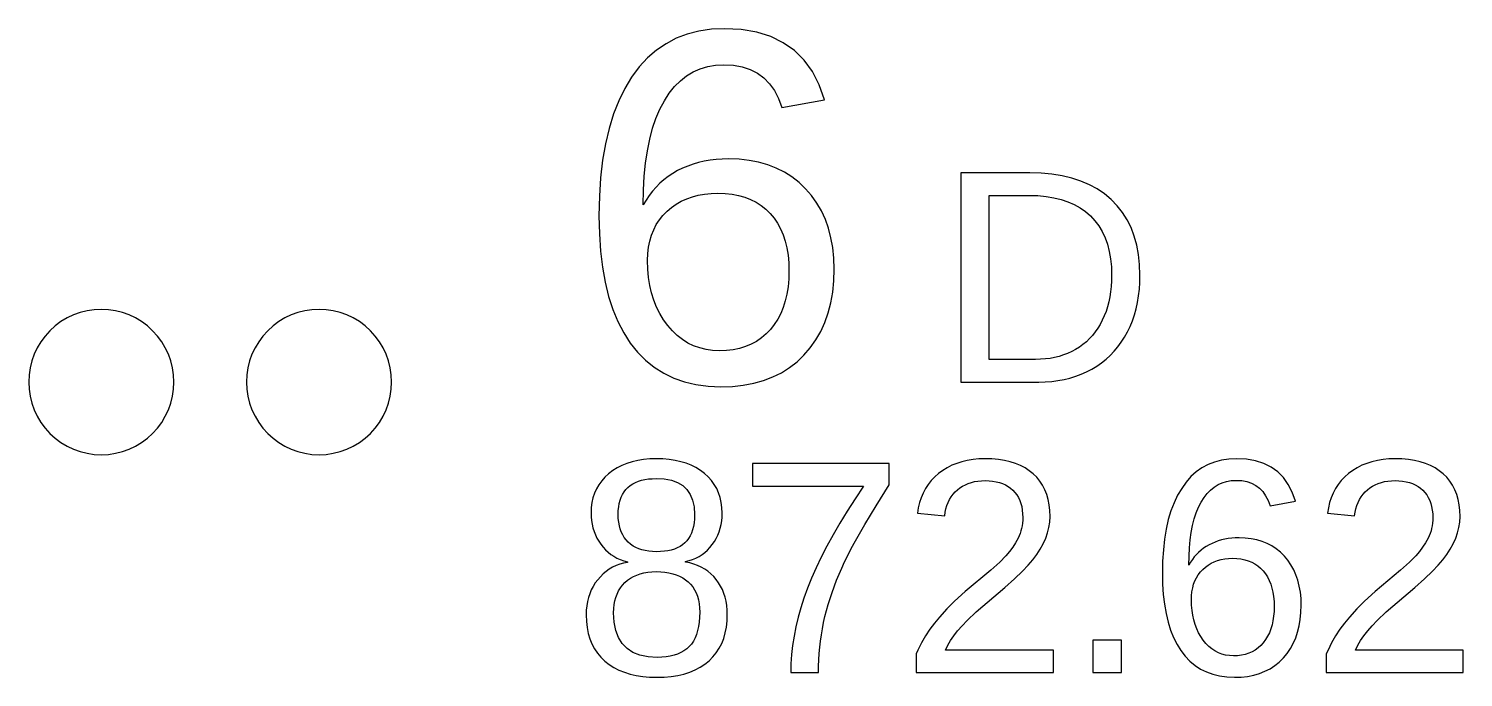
# Model space of a CAD drawing. Header units: metres. Extents: x -61 to 817, y 39 to 684.
# Drawn here: x 714.49 to 734.25, y 408.37 to 417.3 of the extents above; entities that cross this region are included whole.
import ezdxf

# ---------------------------------------------------------------- set-up
doc = ezdxf.new("R2010")
doc.units = ezdxf.units.M

msp = doc.modelspace()

# ---------------------------------------------------------------- linework, layer by layer
for p, q in [((723.563, 417.225), (723.412, 417.167)), ((723.724, 417.266), (723.563, 417.225)), ((723.895, 417.291), (723.724, 417.266)), ((724.074, 417.299), (723.895, 417.291)), ((724.307, 417.287), (724.074, 417.299)), ((724.52, 417.251), (724.307, 417.287)), ((724.713, 417.19), (724.52, 417.251)), ((723.27, 417.093), (723.137, 417.003)), ((723.412, 417.167), (723.27, 417.093)), ((724.886, 417.106), (724.713, 417.19)), ((725.039, 416.997), (724.886, 417.106)), ((723.014, 416.896), (722.9, 416.773)), ((723.137, 417.003), (723.014, 416.896)), ((725.173, 416.865), (725.039, 416.997)), ((725.286, 416.708), (725.173, 416.865)), ((722.795, 416.633), (722.701, 416.478)), ((722.9, 416.773), (722.795, 416.633)), ((723.468, 416.582), (723.553, 416.649)), ((723.553, 416.649), (723.644, 416.704)), ((723.644, 416.704), (723.742, 416.747)), ((723.742, 416.747), (723.845, 416.778)), ((723.845, 416.778), (723.953, 416.796)), ((723.953, 416.796), (724.068, 416.802)), ((724.068, 416.802), (724.2, 416.795)), ((724.2, 416.795), (724.321, 416.773)), ((724.321, 416.773), (724.431, 416.737)), ((724.431, 416.737), (724.53, 416.686)), ((724.53, 416.686), (724.619, 416.621)), ((725.379, 416.527), (725.286, 416.708)), ((722.701, 416.478), (722.618, 416.308)), ((723.315, 416.411), (723.388, 416.503)), ((723.388, 416.503), (723.468, 416.582)), ((724.619, 416.621), (724.697, 416.542)), ((724.697, 416.542), (724.764, 416.448)), ((724.764, 416.448), (724.82, 416.339)), ((725.452, 416.322), (725.379, 416.527)), ((722.618, 416.308), (722.546, 416.125)), ((723.186, 416.192), (723.247, 416.307)), ((723.247, 416.307), (723.315, 416.411)), ((724.82, 416.339), (724.866, 416.216)), ((724.866, 416.216), (725.452, 416.322)), ((722.546, 416.125), (722.485, 415.927)), ((723.086, 415.928), (723.132, 416.065)), ((723.132, 416.065), (723.186, 416.192)), ((722.485, 415.927), (722.435, 415.715)), ((723.046, 415.78), (723.086, 415.928)), ((722.435, 415.715), (722.396, 415.488)), ((723.014, 415.62), (723.046, 415.78)), ((722.396, 415.488), (722.368, 415.247)), ((722.971, 415.269), (722.989, 415.45)), ((722.989, 415.45), (723.014, 415.62)), ((723.719, 415.457), (723.643, 415.435)), ((723.797, 415.475), (723.719, 415.457)), ((723.877, 415.489), (723.797, 415.475)), ((723.959, 415.499), (723.877, 415.489)), ((724.044, 415.505), (723.959, 415.499)), ((724.13, 415.507), (724.044, 415.505)), ((724.276, 415.502), (724.13, 415.507)), ((724.414, 415.487), (724.276, 415.502)), ((724.546, 415.461), (724.414, 415.487)), ((724.671, 415.426), (724.546, 415.461)), ((722.368, 415.247), (722.352, 414.992)), ((722.96, 415.077), (722.971, 415.269)), ((723.301, 415.266), (723.241, 415.221)), ((723.363, 415.307), (723.301, 415.266)), ((723.429, 415.345), (723.363, 415.307)), ((723.498, 415.379), (723.429, 415.345)), ((723.57, 415.409), (723.498, 415.379)), ((723.643, 415.435), (723.57, 415.409)), ((724.789, 415.38), (724.671, 415.426)), ((724.901, 415.324), (724.789, 415.38)), ((725.005, 415.258), (724.901, 415.324)), ((725.103, 415.182), (725.005, 415.258)), ((728.28, 415.315), (727.332, 415.315)), ((727.332, 415.315), (727.332, 412.435)), ((728.438, 415.311), (728.28, 415.315)), ((728.587, 415.297), (728.438, 415.311)), ((728.729, 415.274), (728.587, 415.297)), ((728.862, 415.243), (728.729, 415.274)), ((728.986, 415.202), (728.862, 415.243)), ((722.956, 414.874), (722.96, 415.077)), ((723.084, 415.064), (723.038, 415.004)), ((723.133, 415.12), (723.084, 415.064)), ((723.185, 415.172), (723.133, 415.12)), ((723.241, 415.221), (723.185, 415.172)), ((725.193, 415.096), (725.103, 415.182)), ((725.276, 415.001), (725.193, 415.096)), ((729.103, 415.152), (728.986, 415.202)), ((729.211, 415.093), (729.103, 415.152)), ((729.311, 415.025), (729.211, 415.093)), ((722.352, 414.992), (722.346, 414.723)), ((722.995, 414.941), (722.956, 414.874)), ((723.038, 415.004), (722.995, 414.941)), ((723.346, 414.839), (723.411, 414.885)), ((723.411, 414.885), (723.481, 414.924)), ((723.481, 414.924), (723.555, 414.958)), ((723.555, 414.958), (723.633, 414.985)), ((723.633, 414.985), (723.715, 415.007)), ((723.715, 415.007), (723.801, 415.022)), ((723.801, 415.022), (723.891, 415.031)), ((723.891, 415.031), (723.985, 415.034)), ((723.985, 415.034), (724.085, 415.031)), ((724.085, 415.031), (724.18, 415.02)), ((724.18, 415.02), (724.27, 415.003)), ((724.27, 415.003), (724.355, 414.979)), ((724.355, 414.979), (724.435, 414.948)), ((724.435, 414.948), (724.51, 414.91)), ((724.51, 414.91), (724.58, 414.866)), ((724.58, 414.866), (724.644, 414.814)), ((725.349, 414.899), (725.276, 415.001)), ((725.412, 414.791), (725.349, 414.899)), ((727.72, 412.746), (727.72, 415.004)), ((727.72, 415.004), (728.271, 415.004)), ((728.271, 415.004), (728.391, 415.001)), ((728.391, 415.001), (728.505, 414.99)), ((728.505, 414.99), (728.612, 414.973)), ((728.612, 414.973), (728.712, 414.948)), ((728.712, 414.948), (728.806, 414.917)), ((728.806, 414.917), (728.894, 414.879)), ((728.894, 414.879), (728.975, 414.833)), ((729.403, 414.948), (729.311, 415.025)), ((729.486, 414.863), (729.403, 414.948)), ((729.56, 414.77), (729.486, 414.863)), ((722.346, 414.723), (722.352, 414.474)), ((723.136, 414.602), (723.179, 414.669)), ((723.179, 414.669), (723.228, 414.73)), ((723.228, 414.73), (723.284, 414.787)), ((723.284, 414.787), (723.346, 414.839)), ((724.644, 414.814), (724.704, 414.756)), ((724.704, 414.756), (724.759, 414.691)), ((724.759, 414.691), (724.807, 414.621)), ((725.465, 414.675), (725.412, 414.791)), ((725.509, 414.552), (725.465, 414.675)), ((728.975, 414.833), (729.049, 414.781)), ((729.049, 414.781), (729.117, 414.722)), ((729.117, 414.722), (729.179, 414.656)), ((729.179, 414.656), (729.233, 414.585)), ((729.623, 414.669), (729.56, 414.77)), ((729.677, 414.561), (729.623, 414.669)), ((722.352, 414.474), (722.368, 414.239)), ((723.047, 414.376), (723.07, 414.456)), ((723.07, 414.456), (723.1, 414.532)), ((723.1, 414.532), (723.136, 414.602)), ((724.807, 414.621), (724.848, 414.545)), ((724.848, 414.545), (724.883, 414.463)), ((724.883, 414.463), (724.912, 414.375)), ((725.543, 414.422), (725.509, 414.552)), ((729.233, 414.585), (729.28, 414.506)), ((729.28, 414.506), (729.319, 414.422)), ((729.721, 414.445), (729.677, 414.561)), ((723.021, 414.203), (723.03, 414.292)), ((723.03, 414.292), (723.047, 414.376)), ((724.912, 414.375), (724.935, 414.281)), ((724.935, 414.281), (724.951, 414.181)), ((725.567, 414.286), (725.543, 414.422)), ((725.581, 414.142), (725.567, 414.286)), ((729.319, 414.422), (729.352, 414.331)), ((729.352, 414.331), (729.377, 414.234)), ((729.755, 414.321), (729.721, 414.445)), ((729.78, 414.19), (729.755, 414.321)), ((722.368, 414.239), (722.394, 414.018)), ((723.017, 414.109), (723.021, 414.203)), ((723.021, 413.99), (723.017, 414.109)), ((724.951, 414.181), (724.96, 414.076)), ((724.96, 414.076), (724.963, 413.965)), ((725.586, 413.991), (725.581, 414.142)), ((729.377, 414.234), (729.395, 414.131)), ((729.395, 414.131), (729.406, 414.021)), ((729.794, 414.051), (729.78, 414.19)), ((722.394, 414.018), (722.432, 413.81)), ((723.031, 413.876), (723.021, 413.99)), ((723.048, 413.766), (723.031, 413.876)), ((724.963, 413.965), (724.96, 413.854)), ((725.581, 413.828), (725.586, 413.991)), ((729.406, 414.021), (729.409, 413.905)), ((729.409, 413.905), (729.408, 413.827)), ((729.799, 413.905), (729.794, 414.051)), ((729.797, 413.807), (729.799, 413.905)), ((722.432, 413.81), (722.48, 413.615)), ((723.072, 413.662), (723.048, 413.766)), ((723.103, 413.562), (723.072, 413.662)), ((724.951, 413.748), (724.935, 413.647)), ((724.96, 413.854), (724.951, 413.748)), ((725.54, 413.525), (725.566, 413.673)), ((725.566, 413.673), (725.581, 413.828)), ((729.395, 413.678), (729.384, 413.606)), ((729.403, 413.751), (729.395, 413.678)), ((729.408, 413.827), (729.403, 413.751)), ((729.78, 413.62), (729.791, 413.712)), ((729.791, 413.712), (729.797, 413.807)), ((722.48, 413.615), (722.538, 413.434)), ((723.14, 413.468), (723.103, 413.562)), ((723.185, 413.378), (723.14, 413.468)), ((724.885, 413.463), (724.85, 413.378)), ((724.913, 413.552), (724.885, 413.463)), ((724.935, 413.647), (724.913, 413.552)), ((725.504, 413.386), (725.54, 413.525)), ((729.352, 413.471), (729.332, 413.407)), ((729.37, 413.538), (729.352, 413.471)), ((729.384, 413.606), (729.37, 413.538)), ((729.746, 413.444), (729.765, 413.531)), ((729.765, 413.531), (729.78, 413.62)), ((714.935, 413.267), (714.856, 413.208)), ((715.019, 413.317), (714.935, 413.267)), ((715.108, 413.359), (715.019, 413.317)), ((715.2, 413.392), (715.108, 413.359)), ((715.295, 413.416), (715.2, 413.392)), ((715.392, 413.43), (715.295, 413.416)), ((715.49, 413.435), (715.392, 413.43)), ((715.588, 413.43), (715.49, 413.435)), ((715.685, 413.416), (715.588, 413.43)), ((715.781, 413.392), (715.685, 413.416)), ((715.873, 413.359), (715.781, 413.392)), ((715.962, 413.317), (715.873, 413.359)), ((716.046, 413.267), (715.962, 413.317)), ((716.125, 413.208), (716.046, 413.267)), ((717.935, 413.267), (717.856, 413.208)), ((718.019, 413.317), (717.935, 413.267)), ((718.108, 413.359), (718.019, 413.317)), ((718.2, 413.392), (718.108, 413.359)), ((718.295, 413.416), (718.2, 413.392)), ((718.392, 413.43), (718.295, 413.416)), ((718.49, 413.435), (718.392, 413.43)), ((718.588, 413.43), (718.49, 413.435)), ((718.685, 413.416), (718.588, 413.43)), ((718.781, 413.392), (718.685, 413.416)), ((718.873, 413.359), (718.781, 413.392)), ((718.962, 413.317), (718.873, 413.359)), ((719.046, 413.267), (718.962, 413.317)), ((719.125, 413.208), (719.046, 413.267)), ((722.538, 413.434), (722.608, 413.267)), ((722.608, 413.267), (722.688, 413.113)), ((723.236, 413.293), (723.185, 413.378)), ((723.294, 413.213), (723.236, 413.293)), ((724.809, 413.3), (724.762, 413.226)), ((724.85, 413.378), (724.809, 413.3)), ((725.458, 413.254), (725.504, 413.386)), ((729.281, 413.286), (729.251, 413.229)), ((729.308, 413.345), (729.281, 413.286)), ((729.332, 413.407), (729.308, 413.345)), ((729.663, 413.201), (729.695, 413.279)), ((729.695, 413.279), (729.722, 413.36)), ((729.722, 413.36), (729.746, 413.444)), ((714.717, 413.069), (714.659, 412.991)), ((714.783, 413.142), (714.717, 413.069)), ((714.856, 413.208), (714.783, 413.142)), ((716.197, 413.142), (716.125, 413.208)), ((716.263, 413.069), (716.197, 413.142)), ((716.322, 412.991), (716.263, 413.069)), ((717.717, 413.069), (717.659, 412.991)), ((717.783, 413.142), (717.717, 413.069)), ((717.856, 413.208), (717.783, 413.142)), ((719.197, 413.142), (719.125, 413.208)), ((719.263, 413.069), (719.197, 413.142)), ((719.322, 412.991), (719.263, 413.069)), ((722.688, 413.113), (722.778, 412.972)), ((723.358, 413.14), (723.294, 413.213)), ((723.426, 413.076), (723.358, 413.14)), ((723.497, 413.02), (723.426, 413.076)), ((724.649, 413.097), (724.585, 413.042)), ((724.708, 413.158), (724.649, 413.097)), ((724.762, 413.226), (724.708, 413.158)), ((725.335, 413.014), (725.402, 413.13)), ((725.402, 413.13), (725.458, 413.254)), ((729.145, 413.077), (729.105, 413.033)), ((729.184, 413.125), (729.145, 413.077)), ((729.219, 413.176), (729.184, 413.125)), ((729.251, 413.229), (729.219, 413.176)), ((729.586, 413.053), (729.626, 413.125)), ((729.626, 413.125), (729.663, 413.201)), ((714.608, 412.906), (714.566, 412.818)), ((714.659, 412.991), (714.608, 412.906)), ((716.372, 412.906), (716.322, 412.991)), ((716.414, 412.818), (716.372, 412.906)), ((717.608, 412.906), (717.566, 412.818)), ((717.659, 412.991), (717.608, 412.906)), ((719.372, 412.906), (719.322, 412.991)), ((719.414, 412.818), (719.372, 412.906)), ((722.778, 412.972), (722.879, 412.846)), ((723.572, 412.972), (723.497, 413.02)), ((723.651, 412.934), (723.572, 412.972)), ((723.734, 412.904), (723.651, 412.934)), ((723.821, 412.882), (723.734, 412.904)), ((723.911, 412.869), (723.821, 412.882)), ((724.195, 412.88), (724.102, 412.869)), ((724.283, 412.898), (724.195, 412.88)), ((724.365, 412.923), (724.283, 412.898)), ((724.444, 412.955), (724.365, 412.923)), ((724.517, 412.995), (724.444, 412.955)), ((724.585, 413.042), (724.517, 412.995)), ((725.171, 412.805), (725.258, 412.906)), ((725.258, 412.906), (725.335, 413.014)), ((728.913, 412.885), (728.859, 412.856)), ((728.965, 412.917), (728.913, 412.885)), ((729.014, 412.953), (728.965, 412.917)), ((729.061, 412.991), (729.014, 412.953)), ((729.105, 413.033), (729.061, 412.991)), ((729.444, 412.859), (729.495, 412.92)), ((729.495, 412.92), (729.542, 412.984)), ((729.542, 412.984), (729.586, 413.053)), ((714.533, 412.725), (714.51, 412.63)), ((714.566, 412.818), (714.533, 412.725)), ((716.447, 412.725), (716.414, 412.818)), ((716.471, 412.63), (716.447, 412.725)), ((717.533, 412.725), (717.51, 412.63)), ((717.566, 412.818), (717.533, 412.725)), ((719.447, 412.725), (719.414, 412.818)), ((719.471, 412.63), (719.447, 412.725)), ((722.879, 412.846), (722.989, 412.735)), ((722.989, 412.735), (723.109, 412.638)), ((724.005, 412.865), (723.911, 412.869)), ((724.102, 412.869), (724.005, 412.865)), ((724.971, 412.634), (725.075, 412.714)), ((725.075, 412.714), (725.171, 412.805)), ((728.359, 412.746), (727.72, 412.746)), ((728.428, 412.748), (728.359, 412.746)), ((728.496, 412.753), (728.428, 412.748)), ((728.561, 412.761), (728.496, 412.753)), ((728.624, 412.773), (728.561, 412.761)), ((728.686, 412.789), (728.624, 412.773)), ((728.746, 412.808), (728.686, 412.789)), ((728.803, 412.83), (728.746, 412.808)), ((728.859, 412.856), (728.803, 412.83)), ((729.205, 412.655), (729.27, 412.7)), ((729.27, 412.7), (729.332, 412.749)), ((729.332, 412.749), (729.39, 412.802)), ((729.39, 412.802), (729.444, 412.859)), ((714.495, 412.533), (714.49, 412.435)), ((714.51, 412.63), (714.495, 412.533)), ((716.486, 412.533), (716.471, 412.63)), ((716.49, 412.435), (716.486, 412.533)), ((717.495, 412.533), (717.49, 412.435)), ((717.51, 412.63), (717.495, 412.533)), ((719.485, 412.533), (719.471, 412.63)), ((719.49, 412.435), (719.485, 412.533)), ((723.109, 412.638), (723.238, 412.557)), ((723.238, 412.557), (723.377, 412.49)), ((723.377, 412.49), (723.525, 412.438)), ((724.613, 412.457), (724.74, 412.505)), ((724.74, 412.505), (724.86, 412.564)), ((724.86, 412.564), (724.971, 412.634)), ((728.754, 412.47), (728.835, 412.49)), ((728.835, 412.49), (728.914, 412.514)), ((728.914, 412.514), (728.991, 412.543)), ((728.991, 412.543), (729.065, 412.576)), ((729.065, 412.576), (729.136, 412.613)), ((729.136, 412.613), (729.205, 412.655)), ((714.49, 412.435), (714.495, 412.337)), ((714.495, 412.337), (714.51, 412.24)), ((716.471, 412.24), (716.486, 412.337)), ((716.486, 412.337), (716.49, 412.435)), ((717.49, 412.435), (717.495, 412.337)), ((717.495, 412.337), (717.51, 412.24)), ((719.471, 412.24), (719.485, 412.337)), ((719.485, 412.337), (719.49, 412.435)), ((723.525, 412.438), (723.683, 412.401)), ((723.683, 412.401), (723.85, 412.378)), ((723.85, 412.378), (724.026, 412.371)), ((724.026, 412.371), (724.185, 412.376)), ((724.185, 412.376), (724.335, 412.392)), ((724.335, 412.392), (724.478, 412.419)), ((724.478, 412.419), (724.613, 412.457)), ((727.332, 412.435), (728.404, 412.435)), ((728.404, 412.435), (728.495, 412.437)), ((728.495, 412.437), (728.584, 412.444)), ((728.584, 412.444), (728.67, 412.455)), ((728.67, 412.455), (728.754, 412.47)), ((714.51, 412.24), (714.533, 412.145)), ((714.533, 412.145), (714.566, 412.052)), ((716.414, 412.052), (716.447, 412.145)), ((716.447, 412.145), (716.471, 412.24)), ((717.51, 412.24), (717.533, 412.145)), ((717.533, 412.145), (717.566, 412.052)), ((719.414, 412.052), (719.447, 412.145)), ((719.447, 412.145), (719.471, 412.24)), ((714.566, 412.052), (714.608, 411.964)), ((714.608, 411.964), (714.659, 411.879)), ((716.322, 411.879), (716.372, 411.964)), ((716.372, 411.964), (716.414, 412.052)), ((717.566, 412.052), (717.608, 411.964)), ((717.608, 411.964), (717.659, 411.879)), ((719.322, 411.879), (719.372, 411.964)), ((719.372, 411.964), (719.414, 412.052)), ((714.659, 411.879), (714.717, 411.801)), ((714.717, 411.801), (714.783, 411.728)), ((714.783, 411.728), (714.856, 411.662)), ((716.125, 411.662), (716.197, 411.728)), ((716.197, 411.728), (716.263, 411.801)), ((716.263, 411.801), (716.322, 411.879)), ((717.659, 411.879), (717.717, 411.801)), ((717.717, 411.801), (717.783, 411.728)), ((717.783, 411.728), (717.856, 411.662)), ((719.125, 411.662), (719.197, 411.728)), ((719.197, 411.728), (719.263, 411.801)), ((719.263, 411.801), (719.322, 411.879)), ((714.856, 411.662), (714.935, 411.604)), ((714.935, 411.604), (715.019, 411.553)), ((715.019, 411.553), (715.108, 411.511)), ((715.108, 411.511), (715.2, 411.478)), ((715.781, 411.478), (715.873, 411.511)), ((715.873, 411.511), (715.962, 411.553)), ((715.962, 411.553), (716.046, 411.604)), ((716.046, 411.604), (716.125, 411.662)), ((717.856, 411.662), (717.935, 411.604)), ((717.935, 411.604), (718.019, 411.553)), ((718.019, 411.553), (718.108, 411.511)), ((718.108, 411.511), (718.2, 411.478)), ((718.781, 411.478), (718.873, 411.511)), ((718.873, 411.511), (718.962, 411.553)), ((718.962, 411.553), (719.046, 411.604)), ((719.046, 411.604), (719.125, 411.662)), ((715.2, 411.478), (715.295, 411.454)), ((715.295, 411.454), (715.392, 411.44)), ((715.392, 411.44), (715.49, 411.435)), ((715.49, 411.435), (715.588, 411.44)), ((715.588, 411.44), (715.685, 411.454)), ((715.685, 411.454), (715.781, 411.478)), ((718.2, 411.478), (718.295, 411.454)), ((718.295, 411.454), (718.392, 411.44)), ((718.392, 411.44), (718.49, 411.435)), ((718.49, 411.435), (718.588, 411.44)), ((718.588, 411.44), (718.685, 411.454)), ((718.685, 411.454), (718.781, 411.478)), ((722.73, 411.315), (722.662, 411.287)), ((722.803, 411.338), (722.73, 411.315)), ((722.88, 411.356), (722.803, 411.338)), ((722.961, 411.369), (722.88, 411.356)), ((723.046, 411.376), (722.961, 411.369)), ((723.135, 411.379), (723.046, 411.376)), ((723.227, 411.377), (723.135, 411.379)), ((723.314, 411.369), (723.227, 411.377)), ((723.396, 411.357), (723.314, 411.369)), ((723.474, 411.339), (723.396, 411.357)), ((723.548, 411.317), (723.474, 411.339)), ((723.618, 411.289), (723.548, 411.317)), ((723.683, 411.257), (723.618, 411.289)), ((726.346, 411.315), (724.462, 411.315)), ((724.462, 411.315), (724.462, 411.004)), ((726.346, 411.018), (726.346, 411.315)), ((727.207, 411.289), (727.143, 411.256)), ((727.275, 411.316), (727.207, 411.289)), ((727.346, 411.339), (727.275, 411.316)), ((727.421, 411.356), (727.346, 411.339)), ((727.5, 411.369), (727.421, 411.356)), ((727.581, 411.377), (727.5, 411.369)), ((727.667, 411.379), (727.581, 411.377)), ((727.76, 411.376), (727.667, 411.379)), ((727.849, 411.369), (727.76, 411.376)), ((727.932, 411.356), (727.849, 411.369)), ((728.01, 411.338), (727.932, 411.356)), ((728.084, 411.315), (728.01, 411.338)), ((728.153, 411.287), (728.084, 411.315)), ((730.737, 411.299), (730.654, 411.253)), ((730.827, 411.334), (730.737, 411.299)), ((730.922, 411.359), (730.827, 411.334)), ((731.022, 411.374), (730.922, 411.359)), ((731.129, 411.379), (731.022, 411.374)), ((731.266, 411.372), (731.129, 411.379)), ((731.392, 411.35), (731.266, 411.372)), ((731.506, 411.314), (731.392, 411.35)), ((731.608, 411.264), (731.506, 411.314)), ((732.856, 411.289), (732.791, 411.256)), ((732.924, 411.316), (732.856, 411.289)), ((732.995, 411.339), (732.924, 411.316)), ((733.07, 411.356), (732.995, 411.339)), ((733.148, 411.369), (733.07, 411.356)), ((733.23, 411.377), (733.148, 411.369)), ((733.315, 411.379), (733.23, 411.377)), ((733.409, 411.376), (733.315, 411.379)), ((733.497, 411.369), (733.409, 411.376)), ((733.58, 411.356), (733.497, 411.369)), ((733.659, 411.338), (733.58, 411.356)), ((733.732, 411.315), (733.659, 411.338)), ((733.801, 411.287), (733.732, 411.315)), ((722.429, 411.126), (722.384, 411.075)), ((722.48, 411.173), (722.429, 411.126)), ((722.537, 411.216), (722.48, 411.173)), ((722.597, 411.254), (722.537, 411.216)), ((722.662, 411.287), (722.597, 411.254)), ((722.932, 411.083), (722.978, 411.093)), ((722.978, 411.093), (723.028, 411.101)), ((723.028, 411.101), (723.08, 411.105)), ((723.08, 411.105), (723.135, 411.107)), ((723.135, 411.107), (723.246, 411.101)), ((723.246, 411.101), (723.344, 411.083)), ((723.743, 411.219), (723.683, 411.257)), ((723.799, 411.177), (723.743, 411.219)), ((723.851, 411.131), (723.799, 411.177)), ((723.896, 411.081), (723.851, 411.131)), ((726.972, 411.129), (726.924, 411.079)), ((727.025, 411.176), (726.972, 411.129)), ((727.082, 411.219), (727.025, 411.176)), ((727.143, 411.256), (727.082, 411.219)), ((728.216, 411.254), (728.153, 411.287)), ((728.275, 411.215), (728.216, 411.254)), ((728.329, 411.172), (728.275, 411.215)), ((728.378, 411.124), (728.329, 411.172)), ((728.42, 411.071), (728.378, 411.124)), ((730.502, 411.133), (730.435, 411.057)), ((730.575, 411.198), (730.502, 411.133)), ((730.654, 411.253), (730.575, 411.198)), ((731.698, 411.199), (731.608, 411.264)), ((731.777, 411.12), (731.698, 411.199)), ((731.843, 411.026), (731.777, 411.12)), ((732.62, 411.129), (732.573, 411.079)), ((732.673, 411.176), (732.62, 411.129)), ((732.731, 411.219), (732.673, 411.176)), ((732.791, 411.256), (732.731, 411.219)), ((733.865, 411.254), (733.801, 411.287)), ((733.923, 411.215), (733.865, 411.254)), ((733.977, 411.172), (733.923, 411.215)), ((734.026, 411.124), (733.977, 411.172)), ((734.069, 411.071), (734.026, 411.124)), ((722.285, 410.906), (722.264, 410.843)), ((722.312, 410.965), (722.285, 410.906)), ((722.345, 411.022), (722.312, 410.965)), ((722.384, 411.075), (722.345, 411.022)), ((722.671, 410.887), (722.692, 410.922)), ((722.692, 410.922), (722.717, 410.954)), ((722.717, 410.954), (722.745, 410.983)), ((722.745, 410.983), (722.777, 411.009)), ((722.777, 411.009), (722.811, 411.032)), ((722.811, 411.032), (722.848, 411.052)), ((722.848, 411.052), (722.889, 411.069)), ((722.889, 411.069), (722.932, 411.083)), ((723.344, 411.083), (723.429, 411.052)), ((723.429, 411.052), (723.5, 411.009)), ((723.5, 411.009), (723.559, 410.954)), ((723.559, 410.954), (723.605, 410.887)), ((723.935, 411.027), (723.896, 411.081)), ((723.968, 410.97), (723.935, 411.027)), ((723.995, 410.91), (723.968, 410.97)), ((724.016, 410.845), (723.995, 410.91)), ((724.462, 411.004), (725.993, 411.004)), ((725.993, 411.004), (725.876, 410.829)), ((726.165, 410.732), (726.346, 411.018)), ((726.812, 410.907), (726.785, 410.843)), ((726.844, 410.968), (726.812, 410.907)), ((726.882, 411.025), (726.844, 410.968)), ((726.924, 411.079), (726.882, 411.025)), ((727.224, 410.89), (727.253, 410.922)), ((727.253, 410.922), (727.285, 410.951)), ((727.285, 410.951), (727.319, 410.978)), ((727.319, 410.978), (727.356, 411.001)), ((727.356, 411.001), (727.394, 411.022)), ((727.394, 411.022), (727.434, 411.039)), ((727.434, 411.039), (727.477, 411.053)), ((727.477, 411.053), (727.521, 411.064)), ((727.521, 411.064), (727.568, 411.072)), ((727.568, 411.072), (727.616, 411.076)), ((727.616, 411.076), (727.667, 411.078)), ((727.667, 411.078), (727.72, 411.076)), ((727.72, 411.076), (727.77, 411.071)), ((727.77, 411.071), (727.818, 411.063)), ((727.818, 411.063), (727.863, 411.052)), ((727.863, 411.052), (727.905, 411.037)), ((727.905, 411.037), (727.945, 411.019)), ((727.945, 411.019), (727.982, 410.998)), ((727.982, 410.998), (728.016, 410.973)), ((728.016, 410.973), (728.048, 410.945)), ((728.048, 410.945), (728.077, 410.914)), ((728.077, 410.914), (728.102, 410.881)), ((728.458, 411.015), (728.42, 411.071)), ((728.489, 410.953), (728.458, 411.015)), ((728.515, 410.888), (728.489, 410.953)), ((730.374, 410.972), (730.318, 410.877)), ((730.435, 411.057), (730.374, 410.972)), ((730.682, 410.845), (730.725, 410.901)), ((730.725, 410.901), (730.772, 410.949)), ((730.772, 410.949), (730.822, 410.989)), ((730.822, 410.989), (730.875, 411.023)), ((730.875, 411.023), (730.932, 411.049)), ((730.932, 411.049), (730.993, 411.067)), ((730.993, 411.067), (731.056, 411.078)), ((731.056, 411.078), (731.124, 411.082)), ((731.124, 411.082), (731.201, 411.078)), ((731.201, 411.078), (731.271, 411.065)), ((731.271, 411.065), (731.336, 411.043)), ((731.336, 411.043), (731.394, 411.013)), ((731.394, 411.013), (731.446, 410.974)), ((731.446, 410.974), (731.492, 410.927)), ((731.492, 410.927), (731.531, 410.871)), ((731.898, 410.918), (731.843, 411.026)), ((731.942, 410.796), (731.898, 410.918)), ((732.46, 410.907), (732.433, 410.843)), ((732.493, 410.968), (732.46, 410.907)), ((732.53, 411.025), (732.493, 410.968)), ((732.573, 411.079), (732.53, 411.025)), ((732.873, 410.89), (732.901, 410.922)), ((732.901, 410.922), (732.933, 410.951)), ((732.933, 410.951), (732.968, 410.978)), ((732.968, 410.978), (733.004, 411.001)), ((733.004, 411.001), (733.042, 411.022)), ((733.042, 411.022), (733.083, 411.039)), ((733.083, 411.039), (733.125, 411.053)), ((733.125, 411.053), (733.17, 411.064)), ((733.17, 411.064), (733.216, 411.072)), ((733.216, 411.072), (733.265, 411.076)), ((733.265, 411.076), (733.315, 411.078)), ((733.315, 411.078), (733.368, 411.076)), ((733.368, 411.076), (733.418, 411.071)), ((733.418, 411.071), (733.466, 411.063)), ((733.466, 411.063), (733.511, 411.052)), ((733.511, 411.052), (733.553, 411.037)), ((733.553, 411.037), (733.593, 411.019)), ((733.593, 411.019), (733.63, 410.998)), ((733.63, 410.998), (733.665, 410.973)), ((733.665, 410.973), (733.696, 410.945)), ((733.696, 410.945), (733.725, 410.914)), ((733.725, 410.914), (733.75, 410.881)), ((734.106, 411.015), (734.069, 411.071)), ((734.138, 410.953), (734.106, 411.015)), ((734.163, 410.888), (734.138, 410.953)), ((722.24, 410.708), (722.237, 410.636)), ((722.249, 410.777), (722.24, 410.708)), ((722.264, 410.843), (722.249, 410.777)), ((722.613, 410.665), (722.618, 410.716)), ((722.618, 410.716), (722.626, 410.763)), ((722.626, 410.763), (722.638, 410.807)), ((722.638, 410.807), (722.653, 410.849)), ((722.653, 410.849), (722.671, 410.887)), ((723.605, 410.887), (723.637, 410.808)), ((723.637, 410.808), (723.657, 410.716)), ((723.657, 410.716), (723.663, 410.612)), ((724.031, 410.778), (724.016, 410.845)), ((724.04, 410.707), (724.031, 410.778)), ((724.043, 410.632), (724.04, 410.707)), ((725.876, 410.829), (725.767, 410.659)), ((726.009, 410.476), (726.165, 410.732)), ((726.746, 410.705), (726.735, 410.63)), ((726.763, 410.776), (726.746, 410.705)), ((726.785, 410.843), (726.763, 410.776)), ((727.127, 410.692), (727.14, 410.736)), ((727.14, 410.736), (727.156, 410.778)), ((727.156, 410.778), (727.176, 410.818)), ((727.176, 410.818), (727.199, 410.855)), ((727.199, 410.855), (727.224, 410.89)), ((728.102, 410.881), (728.124, 410.844)), ((728.124, 410.844), (728.143, 410.805)), ((728.143, 410.805), (728.158, 410.764)), ((728.158, 410.764), (728.17, 410.72)), ((728.17, 410.72), (728.178, 410.673)), ((728.535, 410.818), (728.515, 410.888)), ((728.549, 410.744), (728.535, 410.818)), ((728.558, 410.666), (728.549, 410.744)), ((730.269, 410.774), (730.226, 410.662)), ((730.318, 410.877), (730.269, 410.774)), ((730.575, 410.635), (730.607, 410.712)), ((730.607, 410.712), (730.643, 410.782)), ((730.643, 410.782), (730.682, 410.845)), ((731.531, 410.871), (731.565, 410.806)), ((731.565, 410.806), (731.592, 410.733)), ((731.592, 410.733), (731.942, 410.796)), ((732.395, 410.705), (732.383, 410.63)), ((732.411, 410.776), (732.395, 410.705)), ((732.433, 410.843), (732.411, 410.776)), ((732.775, 410.692), (732.788, 410.736)), ((732.788, 410.736), (732.805, 410.778)), ((732.805, 410.778), (732.824, 410.818)), ((732.824, 410.818), (732.847, 410.855)), ((732.847, 410.855), (732.873, 410.89)), ((733.75, 410.881), (733.772, 410.844)), ((733.772, 410.844), (733.791, 410.805)), ((733.791, 410.805), (733.806, 410.764)), ((733.806, 410.764), (733.818, 410.72)), ((733.818, 410.72), (733.827, 410.673)), ((734.183, 410.818), (734.163, 410.888)), ((734.198, 410.744), (734.183, 410.818)), ((734.206, 410.666), (734.198, 410.744)), ((722.237, 410.636), (722.239, 410.581)), ((722.239, 410.581), (722.244, 410.529)), ((722.244, 410.529), (722.252, 410.477)), ((722.611, 410.612), (722.613, 410.665)), ((722.613, 410.558), (722.611, 410.612)), ((722.618, 410.507), (722.613, 410.558)), ((722.627, 410.458), (722.618, 410.507)), ((723.657, 410.499), (723.648, 410.448)), ((723.662, 410.554), (723.657, 410.499)), ((723.663, 410.612), (723.662, 410.554)), ((724.028, 410.473), (724.037, 410.524)), ((724.037, 410.524), (724.042, 410.577)), ((724.042, 410.577), (724.043, 410.632)), ((725.767, 410.659), (725.666, 410.494)), ((726.735, 410.63), (727.109, 410.595)), ((727.109, 410.595), (727.116, 410.645)), ((727.116, 410.645), (727.127, 410.692)), ((728.178, 410.673), (728.183, 410.623)), ((728.184, 410.532), (728.181, 410.494)), ((728.183, 410.623), (728.185, 410.571)), ((728.185, 410.571), (728.184, 410.532)), ((728.546, 410.433), (728.557, 410.508)), ((728.557, 410.508), (728.561, 410.583)), ((728.561, 410.583), (728.558, 410.666)), ((730.19, 410.541), (730.161, 410.412)), ((730.226, 410.662), (730.19, 410.541)), ((730.525, 410.462), (730.548, 410.552)), ((730.548, 410.552), (730.575, 410.635)), ((732.383, 410.63), (732.757, 410.595)), ((732.757, 410.595), (732.765, 410.645)), ((732.765, 410.645), (732.775, 410.692)), ((733.827, 410.673), (733.832, 410.623)), ((733.832, 410.532), (733.829, 410.494)), ((733.832, 410.623), (733.833, 410.571)), ((733.833, 410.571), (733.832, 410.532)), ((734.194, 410.433), (734.206, 410.508)), ((734.209, 410.583), (734.206, 410.666)), ((734.206, 410.508), (734.209, 410.583)), ((722.252, 410.477), (722.264, 410.427)), ((722.264, 410.427), (722.279, 410.379)), ((722.279, 410.379), (722.297, 410.332)), ((722.297, 410.332), (722.318, 410.287)), ((722.639, 410.413), (722.627, 410.458)), ((722.654, 410.371), (722.639, 410.413)), ((722.673, 410.331), (722.654, 410.371)), ((722.695, 410.295), (722.673, 410.331)), ((723.604, 410.317), (723.582, 410.281)), ((723.622, 410.357), (723.604, 410.317)), ((723.637, 410.401), (723.622, 410.357)), ((723.648, 410.448), (723.637, 410.401)), ((723.961, 410.283), (723.983, 410.328)), ((723.983, 410.328), (724.001, 410.375)), ((724.001, 410.375), (724.016, 410.423)), ((724.016, 410.423), (724.028, 410.473)), ((725.573, 410.333), (725.487, 410.177)), ((725.666, 410.494), (725.573, 410.333)), ((725.879, 410.248), (726.009, 410.476)), ((728.136, 410.317), (728.122, 410.285)), ((728.149, 410.351), (728.136, 410.317)), ((728.16, 410.385), (728.149, 410.351)), ((728.169, 410.421), (728.16, 410.385)), ((728.176, 410.457), (728.169, 410.421)), ((728.181, 410.494), (728.176, 410.457)), ((728.501, 410.284), (728.527, 410.359)), ((728.527, 410.359), (728.546, 410.433)), ((730.161, 410.412), (730.138, 410.274)), ((730.491, 410.263), (730.506, 410.366)), ((730.506, 410.366), (730.525, 410.462)), ((733.785, 410.317), (733.77, 410.285)), ((733.798, 410.351), (733.785, 410.317)), ((733.809, 410.385), (733.798, 410.351)), ((733.817, 410.421), (733.809, 410.385)), ((733.824, 410.457), (733.817, 410.421)), ((733.829, 410.494), (733.824, 410.457)), ((734.149, 410.284), (734.175, 410.359)), ((734.175, 410.359), (734.194, 410.433)), ((722.318, 410.287), (722.343, 410.244)), ((722.343, 410.244), (722.371, 410.202)), ((722.371, 410.202), (722.402, 410.163)), ((722.402, 410.163), (722.436, 410.126)), ((722.436, 410.126), (722.472, 410.093)), ((722.72, 410.261), (722.695, 410.295)), ((722.749, 410.23), (722.72, 410.261)), ((722.781, 410.203), (722.749, 410.23)), ((722.816, 410.178), (722.781, 410.203)), ((722.854, 410.157), (722.816, 410.178)), ((722.894, 410.139), (722.854, 410.157)), ((722.938, 410.125), (722.894, 410.139)), ((722.984, 410.114), (722.938, 410.125)), ((723.033, 410.105), (722.984, 410.114)), ((723.085, 410.101), (723.033, 410.105)), ((723.247, 410.105), (723.195, 410.101)), ((723.296, 410.112), (723.247, 410.105)), ((723.343, 410.123), (723.296, 410.112)), ((723.386, 410.136), (723.343, 410.123)), ((723.426, 410.153), (723.386, 410.136)), ((723.464, 410.172), (723.426, 410.153)), ((723.498, 410.195), (723.464, 410.172)), ((723.529, 410.22), (723.498, 410.195)), ((723.557, 410.249), (723.529, 410.22)), ((723.582, 410.281), (723.557, 410.249)), ((723.806, 410.089), (723.842, 410.122)), ((723.842, 410.122), (723.876, 410.158)), ((723.876, 410.158), (723.907, 410.197)), ((723.907, 410.197), (723.936, 410.239)), ((723.936, 410.239), (723.961, 410.283)), ((725.487, 410.177), (725.408, 410.025)), ((725.773, 410.049), (725.823, 410.145)), ((725.823, 410.145), (725.879, 410.248)), ((728.046, 410.161), (728.001, 410.101)), ((728.086, 410.222), (728.046, 410.161)), ((728.122, 410.285), (728.086, 410.222)), ((728.378, 410.061), (728.426, 410.136)), ((728.426, 410.136), (728.467, 410.21)), ((728.467, 410.21), (728.501, 410.284)), ((730.122, 410.127), (730.112, 409.971)), ((730.138, 410.274), (730.122, 410.127)), ((730.475, 410.037), (730.481, 410.153)), ((730.481, 410.153), (730.491, 410.263)), ((730.641, 410.12), (730.608, 410.091)), ((730.676, 410.147), (730.641, 410.12)), ((730.713, 410.172), (730.676, 410.147)), ((730.752, 410.194), (730.713, 410.172)), ((730.792, 410.214), (730.752, 410.194)), ((730.834, 410.232), (730.792, 410.214)), ((730.877, 410.248), (730.834, 410.232)), ((730.922, 410.261), (730.877, 410.248)), ((730.968, 410.272), (730.922, 410.261)), ((731.015, 410.28), (730.968, 410.272)), ((731.063, 410.286), (731.015, 410.28)), ((731.113, 410.29), (731.063, 410.286)), ((731.164, 410.291), (731.113, 410.29)), ((731.249, 410.288), (731.164, 410.291)), ((731.331, 410.279), (731.249, 410.288)), ((731.408, 410.263), (731.331, 410.279)), ((731.482, 410.241), (731.408, 410.263)), ((731.551, 410.213), (731.482, 410.241)), ((731.616, 410.179), (731.551, 410.213)), ((731.678, 410.139), (731.616, 410.179)), ((731.735, 410.092), (731.678, 410.139)), ((733.694, 410.161), (733.649, 410.101)), ((733.735, 410.222), (733.694, 410.161)), ((733.77, 410.285), (733.735, 410.222)), ((734.026, 410.061), (734.074, 410.136)), ((734.074, 410.136), (734.115, 410.21)), ((734.115, 410.21), (734.149, 410.284)), ((722.472, 410.093), (722.51, 410.063)), ((722.51, 410.063), (722.551, 410.036)), ((722.582, 409.908), (722.535, 409.885)), ((722.551, 410.036), (722.594, 410.013)), ((722.632, 409.927), (722.582, 409.908)), ((722.594, 410.013), (722.64, 409.992)), ((722.684, 409.942), (722.632, 409.927)), ((722.64, 409.992), (722.688, 409.975)), ((722.738, 409.953), (722.684, 409.942)), ((722.688, 409.975), (722.738, 409.961)), ((722.738, 409.961), (722.738, 409.953)), ((723.139, 410.099), (723.085, 410.101)), ((723.195, 410.101), (723.139, 410.099)), ((723.537, 409.965), (723.588, 409.977)), ((723.537, 409.957), (723.537, 409.965)), ((723.596, 409.945), (723.537, 409.957)), ((723.588, 409.977), (723.637, 409.993)), ((723.653, 409.929), (723.596, 409.945)), ((723.637, 409.993), (723.683, 410.012)), ((723.706, 409.91), (723.653, 409.929)), ((723.683, 410.012), (723.726, 410.034)), ((723.756, 409.887), (723.706, 409.91)), ((723.726, 410.034), (723.768, 410.06)), ((723.768, 410.06), (723.806, 410.089)), ((725.408, 410.025), (725.337, 409.878)), ((725.691, 409.875), (725.73, 409.96)), ((725.73, 409.96), (725.773, 410.049)), ((727.867, 409.957), (727.743, 409.844)), ((727.951, 410.043), (727.867, 409.957)), ((728.001, 410.101), (727.951, 410.043)), ((728.179, 409.83), (728.259, 409.913)), ((728.259, 409.913), (728.322, 409.987)), ((728.322, 409.987), (728.378, 410.061)), ((730.112, 409.971), (730.109, 409.807)), ((730.473, 409.914), (730.475, 410.037)), ((730.495, 409.954), (730.473, 409.914)), ((730.521, 409.991), (730.495, 409.954)), ((730.548, 410.027), (730.521, 409.991)), ((730.577, 410.06), (730.548, 410.027)), ((730.608, 410.091), (730.577, 410.06)), ((730.701, 409.888), (730.739, 409.916)), ((730.739, 409.916), (730.78, 409.941)), ((730.78, 409.941), (730.823, 409.962)), ((730.823, 409.962), (730.869, 409.979)), ((730.869, 409.979), (730.917, 409.992)), ((730.917, 409.992), (730.967, 410.001)), ((730.967, 410.001), (731.02, 410.007)), ((731.02, 410.007), (731.076, 410.009)), ((731.076, 410.009), (731.134, 410.007)), ((731.134, 410.007), (731.19, 410)), ((731.19, 410), (731.242, 409.99)), ((731.242, 409.99), (731.292, 409.975)), ((731.292, 409.975), (731.339, 409.956)), ((731.339, 409.956), (731.383, 409.932)), ((731.383, 409.932), (731.424, 409.904)), ((731.789, 410.039), (731.735, 410.092)), ((731.837, 409.981), (731.789, 410.039)), ((731.88, 409.919), (731.837, 409.981)), ((731.917, 409.852), (731.88, 409.919)), ((733.515, 409.957), (733.391, 409.844)), ((733.599, 410.043), (733.515, 409.957)), ((733.649, 410.101), (733.599, 410.043)), ((733.828, 409.83), (733.907, 409.913)), ((733.907, 409.913), (733.97, 409.987)), ((733.97, 409.987), (734.026, 410.061)), ((722.329, 409.714), (722.296, 409.669)), ((722.366, 409.756), (722.329, 409.714)), ((722.405, 409.794), (722.366, 409.756)), ((722.446, 409.828), (722.405, 409.794)), ((722.489, 409.859), (722.446, 409.828)), ((722.535, 409.885), (722.489, 409.859)), ((722.739, 409.706), (722.779, 409.734)), ((722.779, 409.734), (722.821, 409.758)), ((722.821, 409.758), (722.866, 409.778)), ((722.866, 409.778), (722.914, 409.795)), ((722.914, 409.795), (722.965, 409.808)), ((722.965, 409.808), (723.019, 409.818)), ((723.019, 409.818), (723.075, 409.823)), ((723.075, 409.823), (723.135, 409.825)), ((723.135, 409.825), (723.197, 409.823)), ((723.197, 409.823), (723.255, 409.818)), ((723.255, 409.818), (723.311, 409.809)), ((723.311, 409.809), (723.363, 409.797)), ((723.363, 409.797), (723.412, 409.782)), ((723.412, 409.782), (723.458, 409.762)), ((723.458, 409.762), (723.5, 409.74)), ((723.5, 409.74), (723.54, 409.714)), ((723.54, 409.714), (723.576, 409.684)), ((723.803, 409.86), (723.756, 409.887)), ((723.848, 409.83), (723.803, 409.86)), ((723.889, 409.796), (723.848, 409.83)), ((723.927, 409.758), (723.889, 409.796)), ((723.962, 409.717), (723.927, 409.758)), ((723.994, 409.673), (723.962, 409.717)), ((725.274, 409.735), (725.219, 409.597)), ((725.337, 409.878), (725.274, 409.735)), ((725.62, 409.706), (725.691, 409.875)), ((727.743, 409.844), (727.39, 409.55)), ((727.939, 409.609), (728.072, 409.728)), ((728.072, 409.728), (728.179, 409.83)), ((730.109, 409.807), (730.112, 409.655)), ((730.557, 409.698), (730.578, 409.742)), ((730.578, 409.742), (730.603, 409.783)), ((730.603, 409.783), (730.632, 409.821)), ((730.632, 409.821), (730.665, 409.856)), ((730.665, 409.856), (730.701, 409.888)), ((731.424, 409.904), (731.461, 409.872)), ((731.461, 409.872), (731.497, 409.836)), ((731.497, 409.836), (731.528, 409.796)), ((731.528, 409.796), (731.557, 409.752)), ((731.557, 409.752), (731.581, 409.705)), ((731.949, 409.782), (731.917, 409.852)), ((731.975, 409.706), (731.949, 409.782)), ((733.391, 409.844), (733.038, 409.55)), ((733.587, 409.609), (733.721, 409.728)), ((733.721, 409.728), (733.828, 409.83)), ((722.219, 409.522), (722.202, 409.468)), ((722.241, 409.573), (722.219, 409.522)), ((722.266, 409.622), (722.241, 409.573)), ((722.296, 409.669), (722.266, 409.622)), ((722.579, 409.471), (722.596, 409.517)), ((722.596, 409.517), (722.617, 409.561)), ((722.617, 409.561), (722.642, 409.601)), ((722.642, 409.601), (722.671, 409.639)), ((722.671, 409.639), (722.703, 409.674)), ((722.703, 409.674), (722.739, 409.706)), ((723.576, 409.684), (723.609, 409.651)), ((723.609, 409.651), (723.639, 409.615)), ((723.639, 409.615), (723.664, 409.576)), ((723.664, 409.576), (723.686, 409.533)), ((723.686, 409.533), (723.703, 409.487)), ((724.022, 409.626), (723.994, 409.673)), ((724.047, 409.578), (724.022, 409.626)), ((724.067, 409.526), (724.047, 409.578)), ((724.084, 409.473), (724.067, 409.526)), ((725.219, 409.597), (725.171, 409.462)), ((725.53, 409.455), (725.558, 409.539)), ((725.558, 409.539), (725.62, 409.706)), ((727.39, 409.55), (727.245, 409.418)), ((727.543, 409.27), (727.939, 409.609)), ((730.112, 409.655), (730.121, 409.512)), ((730.121, 409.512), (730.137, 409.376)), ((730.51, 409.494), (730.516, 409.549)), ((730.516, 409.549), (730.526, 409.602)), ((730.526, 409.602), (730.539, 409.651)), ((730.539, 409.651), (730.557, 409.698)), ((731.581, 409.705), (731.602, 409.655)), ((731.602, 409.655), (731.618, 409.6)), ((731.618, 409.6), (731.632, 409.542)), ((731.632, 409.542), (731.641, 409.481)), ((731.995, 409.627), (731.975, 409.706)), ((732.009, 409.543), (731.995, 409.627)), ((732.018, 409.455), (732.009, 409.543)), ((733.038, 409.55), (732.893, 409.418)), ((733.192, 409.27), (733.587, 409.609)), ((722.178, 409.353), (722.172, 409.293)), ((722.188, 409.412), (722.178, 409.353)), ((722.202, 409.468), (722.188, 409.412)), ((722.548, 409.259), (722.55, 409.316)), ((722.55, 409.316), (722.556, 409.371)), ((722.556, 409.371), (722.566, 409.422)), ((722.566, 409.422), (722.579, 409.471)), ((723.703, 409.487), (723.717, 409.437)), ((723.717, 409.437), (723.727, 409.384)), ((723.727, 409.384), (723.732, 409.328)), ((723.732, 409.328), (723.734, 409.268)), ((724.097, 409.417), (724.084, 409.473)), ((724.107, 409.358), (724.097, 409.417)), ((724.112, 409.297), (724.107, 409.358)), ((725.128, 409.329), (725.091, 409.197)), ((725.171, 409.462), (725.128, 409.329)), ((725.481, 409.289), (725.505, 409.372)), ((725.505, 409.372), (725.53, 409.455)), ((727.245, 409.418), (727.139, 409.312)), ((730.137, 409.376), (730.159, 409.249)), ((730.508, 409.436), (730.51, 409.494)), ((730.511, 409.362), (730.508, 409.436)), ((730.517, 409.292), (730.511, 409.362)), ((731.641, 409.481), (731.647, 409.416)), ((731.647, 409.416), (731.649, 409.347)), ((731.649, 409.347), (731.647, 409.278)), ((732.017, 409.263), (732.021, 409.363)), ((732.021, 409.363), (732.018, 409.455)), ((732.893, 409.418), (732.787, 409.312)), ((722.172, 409.293), (722.17, 409.23)), ((722.17, 409.23), (722.173, 409.141)), ((722.173, 409.141), (722.183, 409.056)), ((722.556, 409.13), (722.548, 409.259)), ((722.578, 409.016), (722.556, 409.13)), ((723.727, 409.132), (723.718, 409.071)), ((723.733, 409.198), (723.727, 409.132)), ((723.734, 409.268), (723.733, 409.198)), ((724.102, 409.062), (724.111, 409.146)), ((724.111, 409.146), (724.114, 409.234)), ((724.114, 409.234), (724.112, 409.297)), ((725.091, 409.197), (725.059, 409.066)), ((725.425, 409.039), (725.441, 409.123)), ((725.441, 409.123), (725.46, 409.206)), ((725.46, 409.206), (725.481, 409.289)), ((726.969, 409.118), (726.905, 409.033)), ((727.036, 409.198), (726.969, 409.118)), ((727.139, 409.312), (727.036, 409.198)), ((727.349, 409.081), (727.42, 409.154)), ((727.42, 409.154), (727.543, 409.27)), ((730.159, 409.249), (730.187, 409.13)), ((730.187, 409.13), (730.222, 409.02)), ((730.527, 409.224), (730.517, 409.292)), ((730.541, 409.16), (730.527, 409.224)), ((730.559, 409.098), (730.541, 409.16)), ((731.632, 409.15), (731.619, 409.091)), ((731.641, 409.212), (731.632, 409.15)), ((731.647, 409.278), (731.641, 409.212)), ((731.993, 409.078), (732.008, 409.168)), ((732.008, 409.168), (732.017, 409.263)), ((732.617, 409.118), (732.554, 409.033)), ((732.684, 409.198), (732.617, 409.118)), ((732.787, 409.312), (732.684, 409.198)), ((732.998, 409.081), (733.068, 409.154)), ((733.068, 409.154), (733.192, 409.27)), ((722.183, 409.056), (722.199, 408.976)), ((722.199, 408.976), (722.221, 408.901)), ((722.615, 408.918), (722.578, 409.016)), ((722.667, 408.835), (722.615, 408.918)), ((723.69, 408.961), (723.67, 408.913)), ((723.706, 409.014), (723.69, 408.961)), ((723.718, 409.071), (723.706, 409.014)), ((724.065, 408.907), (724.086, 408.982)), ((724.086, 408.982), (724.102, 409.062)), ((725.034, 408.937), (725.014, 408.809)), ((725.059, 409.066), (725.034, 408.937)), ((725.398, 408.87), (725.41, 408.955)), ((725.41, 408.955), (725.425, 409.039)), ((726.846, 408.943), (726.792, 408.847)), ((726.905, 409.033), (726.846, 408.943)), ((727.189, 408.876), (727.235, 408.943)), ((727.235, 408.943), (727.288, 409.012)), ((727.288, 409.012), (727.349, 409.081)), ((730.222, 409.02), (730.263, 408.918)), ((730.263, 408.918), (730.31, 408.824)), ((730.581, 409.04), (730.559, 409.098)), ((730.607, 408.984), (730.581, 409.04)), ((730.637, 408.932), (730.607, 408.984)), ((730.671, 408.882), (730.637, 408.932)), ((731.558, 408.935), (731.53, 408.889)), ((731.582, 408.983), (731.558, 408.935)), ((731.602, 409.036), (731.582, 408.983)), ((731.619, 409.091), (731.602, 409.036)), ((731.945, 408.912), (731.972, 408.992)), ((731.972, 408.992), (731.993, 409.078)), ((732.495, 408.943), (732.44, 408.847)), ((732.554, 409.033), (732.495, 408.943)), ((732.838, 408.876), (732.883, 408.943)), ((732.883, 408.943), (732.937, 409.012)), ((732.937, 409.012), (732.998, 409.081)), ((722.221, 408.901), (722.25, 408.83)), ((722.25, 408.83), (722.285, 408.764)), ((722.285, 408.764), (722.326, 408.703)), ((722.733, 408.766), (722.667, 408.835)), ((722.815, 408.713), (722.733, 408.766)), ((723.517, 408.735), (723.476, 408.711)), ((723.555, 408.763), (723.517, 408.735)), ((723.589, 408.794), (723.555, 408.763)), ((723.62, 408.829), (723.589, 408.794)), ((723.647, 408.869), (723.62, 408.829)), ((723.67, 408.913), (723.647, 408.869)), ((723.962, 408.708), (724.003, 408.77)), ((724.003, 408.77), (724.037, 408.836)), ((724.037, 408.836), (724.065, 408.907)), ((725.014, 408.809), (724.999, 408.683)), ((725.38, 408.698), (725.388, 408.784)), ((725.388, 408.784), (725.398, 408.87)), ((726.741, 408.746), (726.718, 408.693)), ((726.792, 408.847), (726.741, 408.746)), ((727.12, 408.746), (727.151, 408.811)), ((728.606, 408.746), (727.12, 408.746)), ((727.151, 408.811), (727.189, 408.876)), ((728.606, 408.435), (728.606, 408.746)), ((729.545, 408.883), (729.149, 408.883)), ((729.149, 408.883), (729.149, 408.435)), ((729.545, 408.435), (729.545, 408.883)), ((730.31, 408.824), (730.364, 408.738)), ((730.364, 408.738), (730.423, 408.661)), ((730.708, 408.837), (730.671, 408.882)), ((730.747, 408.797), (730.708, 408.837)), ((730.789, 408.762), (730.747, 408.797)), ((730.833, 408.733), (730.789, 408.762)), ((730.88, 408.709), (730.833, 408.733)), ((731.344, 408.722), (731.298, 408.702)), ((731.387, 408.746), (731.344, 408.722)), ((731.427, 408.776), (731.387, 408.746)), ((731.464, 408.809), (731.427, 408.776)), ((731.499, 408.847), (731.464, 408.809)), ((731.53, 408.889), (731.499, 408.847)), ((731.827, 408.699), (731.872, 408.765)), ((731.872, 408.765), (731.912, 408.836)), ((731.912, 408.836), (731.945, 408.912)), ((732.39, 408.746), (732.366, 408.693)), ((732.44, 408.847), (732.39, 408.746)), ((732.768, 408.746), (732.799, 408.811)), ((734.254, 408.746), (732.768, 408.746)), ((732.799, 408.811), (732.838, 408.876)), ((734.254, 408.435), (734.254, 408.746)), ((722.326, 408.703), (722.374, 408.646)), ((722.374, 408.646), (722.428, 408.594)), ((722.428, 408.594), (722.488, 408.547)), ((722.488, 408.547), (722.553, 408.506)), ((722.911, 408.675), (722.815, 408.713)), ((723.022, 408.653), (722.911, 408.675)), ((723.147, 408.645), (723.022, 408.653)), ((723.211, 408.647), (723.147, 408.645)), ((723.272, 408.652), (723.211, 408.647)), ((723.328, 408.662), (723.272, 408.652)), ((723.381, 408.674), (723.328, 408.662)), ((723.43, 408.691), (723.381, 408.674)), ((723.476, 408.711), (723.43, 408.691)), ((723.741, 408.508), (723.805, 408.55)), ((723.805, 408.55), (723.863, 408.598)), ((723.863, 408.598), (723.916, 408.651)), ((723.916, 408.651), (723.962, 408.708)), ((724.991, 408.558), (724.988, 408.435)), ((724.999, 408.683), (724.991, 408.558)), ((725.37, 408.435), (725.371, 408.523)), ((725.371, 408.523), (725.375, 408.611)), ((725.375, 408.611), (725.38, 408.698)), ((726.718, 408.693), (726.718, 408.435)), ((730.423, 408.661), (730.488, 408.593)), ((730.488, 408.593), (730.559, 408.534)), ((730.559, 408.534), (730.635, 408.484)), ((730.928, 408.69), (730.88, 408.709)), ((730.979, 408.677), (730.928, 408.69)), ((731.032, 408.669), (730.979, 408.677)), ((731.088, 408.666), (731.032, 408.669)), ((731.144, 408.668), (731.088, 408.666)), ((731.198, 408.675), (731.144, 408.668)), ((731.25, 408.686), (731.198, 408.675)), ((731.298, 408.702), (731.25, 408.686)), ((731.592, 408.489), (731.657, 408.532)), ((731.657, 408.532), (731.719, 408.581)), ((731.719, 408.581), (731.776, 408.637)), ((731.776, 408.637), (731.827, 408.699)), ((732.366, 408.693), (732.366, 408.435)), ((722.553, 408.506), (722.622, 408.47)), ((722.622, 408.47), (722.697, 408.44)), ((722.697, 408.44), (722.776, 408.415)), ((722.776, 408.415), (722.861, 408.396)), ((722.861, 408.396), (722.95, 408.382)), ((722.95, 408.382), (723.044, 408.374)), ((723.044, 408.374), (723.143, 408.371)), ((723.143, 408.371), (723.245, 408.374)), ((723.245, 408.374), (723.341, 408.382)), ((723.341, 408.382), (723.432, 408.396)), ((723.432, 408.396), (723.517, 408.416)), ((723.517, 408.416), (723.597, 408.441)), ((723.597, 408.441), (723.672, 408.472)), ((723.672, 408.472), (723.741, 408.508)), ((724.988, 408.435), (725.37, 408.435)), ((726.718, 408.435), (728.606, 408.435)), ((729.149, 408.435), (729.545, 408.435)), ((730.635, 408.484), (730.717, 408.444)), ((730.717, 408.444), (730.804, 408.412)), ((730.804, 408.412), (730.897, 408.389)), ((730.897, 408.389), (730.995, 408.376)), ((730.995, 408.376), (731.1, 408.371)), ((731.1, 408.371), (731.193, 408.374)), ((731.193, 408.374), (731.282, 408.384)), ((731.282, 408.384), (731.366, 408.401)), ((731.366, 408.401), (731.446, 408.424)), ((731.446, 408.424), (731.521, 408.453)), ((731.521, 408.453), (731.592, 408.489)), ((732.366, 408.435), (734.254, 408.435))]:
    msp.add_line(p, q)

doc.saveas('drawing.dxf')
